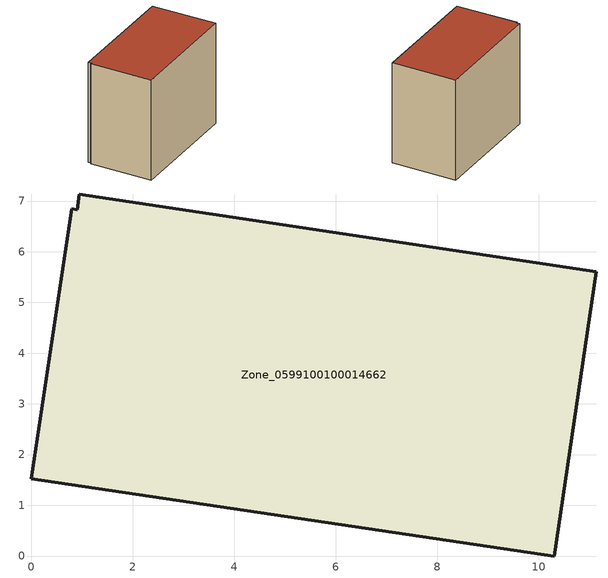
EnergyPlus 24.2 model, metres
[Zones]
Zone_0599100100014662
 floor ground (C_G): 0.94,7.14 11.13,5.61 10.31,0 0,1.52 0.79,6.85 0.91,6.83 z0
 wall outside (C_F): 10.31,0 11.13,5.61 0.94,7.14 0.91,6.83 0.79,6.85 0,1.52 10.31,0 z0:8.94
 roof outside (C_R): 11.13,5.61 0.94,7.14 0.91,6.83 0.79,6.85 0,1.52 10.31,0 z8.94
[BUILDING]
Pand.0599100100014662: North Axis=0; Terrain=City; Loads Convergence Tolerance Value=0.04; Temperature Convergence Tolerance Value=0.4; Solar Distribution=FullExterior; Maximum Number of Warmup Days=25; Minimum Number of Warmup Days=1
[Site:Location]
Rotterdam.The.Hague.AP_ZH_NLD Design_Conditions: Latitude=51.96; Longitude=4.45; Time Zone=1; Elevation=-4.5
[SITE:GROUNDTEMPERATURE:BUILDINGSURFACE]
18, 18, 18, 18, 18, 18, 18, 18, 18, 18, 18, 18
[MATERIAL] Thermal Absorptance=0.9; Solar Absorptance=0.7; Visible Absorptance=0.7
Name | Roughness | Thickness | Conductivity | Density | Specific Heat
G.TC.2015-2018 | MediumSmooth | 0.15 | 0.0428571 | 540 | 1210
F.TC.2015-2018 | Rough | 0.3 | 0.0666667 | 1920 | 840
R.TC.2015-2018 | MediumRough | 0.2 | 0.0333333 | 1500 | 1000
[CONSTRUCTION]
C_G: G.TC.2015-2018
C_F: F.TC.2015-2018
C_R: R.TC.2015-2018
[ZONE]
Zone_0599100100014662: Type=1; Multiplier=1; Ceiling Height=Autocalculate; Volume=Autocalculate; Floor Area=autocalculate; Part of Total Floor Area=Yes
[ZONEINFILTRATION:DESIGNFLOWRATE]
Infil_Zone_0599100100014662: Zone or ZoneList or Space or SpaceList=Zone_0599100100014662; Schedule=AlwaysOn; Design Flow Rate Calculation Method=Flow/Area; Flow Rate per Floor Area=0.0015; Constant Term Coefficient=1; Temperature Term Coefficient=0; Velocity Term Coefficient=0; Velocity Squared Term Coefficient=0
[HVACTEMPLATE:ZONE:IDEALLOADSAIRSYSTEM]
Zone_0599100100014662: Maximum Heating Supply Air Temperature=50; Minimum Cooling Supply Air Temperature=13; Maximum Heating Supply Air Humidity Ratio=0.0156; Minimum Cooling Supply Air Humidity Ratio=0.0077; Heating Limit=NoLimit; Cooling Limit=NoLimit; Dehumidification Control Type=ConstantSensibleHeatRatio; Cooling Sensible Heat Ratio=0.7; Dehumidification Setpoint=60; Humidification Control Type=None; Humidification Setpoint=30; Outdoor Air Method=None; Outdoor Air Flow Rate per Person=0.00944; Outdoor Air Flow Rate per Zone Floor Area=0; Outdoor Air Flow Rate per Zone=0; Demand Controlled Ventilation Type=None; Outdoor Air Economizer Type=NoEconomizer; Heat Recovery Type=None; Sensible Heat Recovery Effectiveness=0.7; Latent Heat Recovery Effectiveness=0.65
[ZONECONTROL:THERMOSTAT]
ThermostatControl_Zone_0599100100014662: Zone or ZoneList=Zone_0599100100014662; Control Type Schedule=DualSetpointControlType; Control 1=Thermostat_Zone_0599100100014662; Temperature Difference Between Cutout And Setpoint=0
[THERMOSTATSETPOINT:DUALSETPOINT]
Thermostat_Zone_0599100100014662: Heating Setpoint Temperature Schedule=HeatingSetpoint_Zone_0599100100014662; Cooling Setpoint Temperature Schedule=CoolingSetpoint_Zone_0599100100014662
[SCHEDULE:COMPACT]
HeatingSetpoint_Zone_0599100100014662: Through: 12/31, For: AllDays, Until: 24:00, 21
CoolingSetpoint_Zone_0599100100014662: Through: 12/31, For: AllDays, Until: 24:00, 24
DualSetpointControlType: Through: 12/31, For: AllDays, Until: 24:00, 4
AlwaysOn: Through: 12/31, For: AllDays, Until: 24:00, 1
